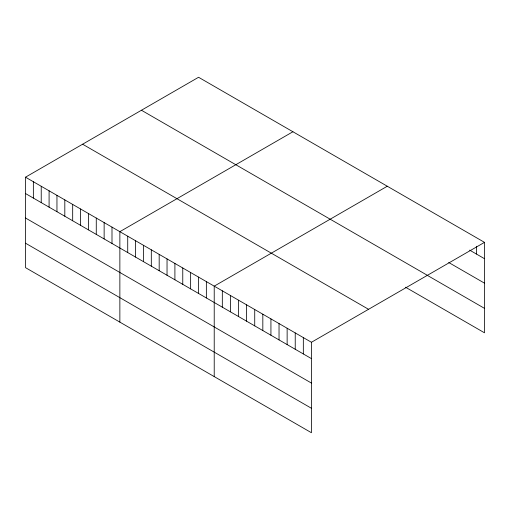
<?xml version="1.0" encoding="UTF-8"?>
<svg xmlns="http://www.w3.org/2000/svg" width="510" height="510" viewBox="0 0 510 510"><rect width="100%" height="100%" fill="white"/><g stroke="black" fill="none" stroke-linecap="round" stroke-linejoin="round"><path stroke-width="0.76" d="M25.5 177.193L311.438 342.274L311.438 432.729L25.5 267.642L25.5 177.193L198.562 77.271L484.5 242.358L484.5 332.807L405.507 287.206M292.918 131.752L119.863 231.667L119.863 322.116M387.281 186.233L214.219 286.148L214.219 376.597M311.438 342.274L484.5 242.358M469.646 250.129L484.5 258.704M448.717 262.503L484.5 283.158M141.448 110.249L427.393 275.33M427.788 275.617L484.5 308.359M82.607 144.215L368.551 309.302M25.5 193.539L311.438 358.619M25.5 217.993L311.438 383.074M25.5 243.187L311.438 408.274M476.397 246.247L476.397 254.031M303.335 337.601L303.335 353.946M295.233 332.922L295.233 349.267M287.136 328.242L287.136 344.588M279.034 323.563L279.034 339.915M270.931 318.89L270.931 335.236M262.828 314.211L262.828 330.556M254.726 309.532L254.726 325.877M246.623 304.859L246.623 321.204M238.527 300.18L238.527 316.525M230.424 295.5L230.424 311.846M222.322 290.821L222.322 307.173M206.359 281.609L206.359 297.955M198.492 277.064L198.492 293.416M190.632 272.525L190.632 288.877M182.765 267.986L182.765 284.331M174.904 263.447L174.904 279.792M167.038 258.908L167.038 275.253M159.177 254.369L159.177 270.714M151.311 249.83L151.311 266.175M143.45 245.291L143.45 261.636M135.583 240.745L135.583 257.097M127.723 236.206L127.723 252.552M111.996 227.128L111.996 243.474M104.136 222.589L104.136 238.935M96.269 218.05L96.269 234.396M88.409 213.511L88.409 229.857M80.542 208.966L80.542 225.318M72.681 204.427L72.681 220.779M64.815 199.888L64.815 216.234M56.954 195.349L56.954 211.695M49.087 190.81L49.087 207.156M41.227 186.271L41.227 202.617M33.36 181.732L33.36 198.078"/></g></svg>
